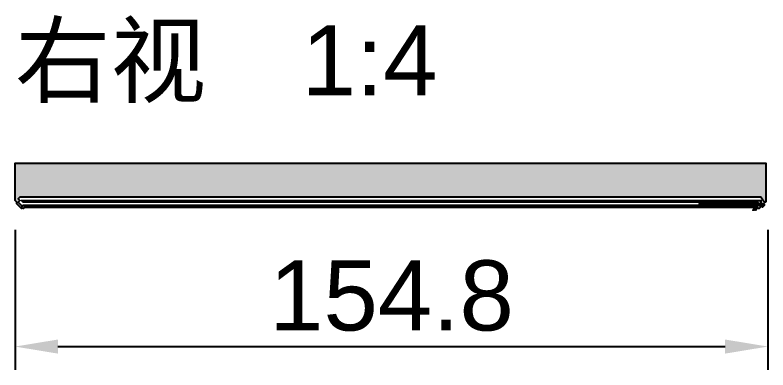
# Model space of a CAD drawing. Header units: millimetres. Extents: x 5 to 252589, y 5 to 415.
# Drawn here: x 132298.5 to 132337.2, y 259.2 to 277.42 of the extents above; entities that cross this region are included whole.
import ezdxf

# ---------------------------------------------------------------- set-up
doc = ezdxf.new("R2010")
doc.units = ezdxf.units.MM
for name, color, linetype, lineweight in [('DIM', 7, 'Continuous', 13), ('HATCH', 8, 'Continuous', 9), ('NOTE', 7, 'Continuous', 18), ('OUTLINE', 7, 'Continuous', 25)]:
    doc.layers.add(name, color=color, linetype=linetype, lineweight=lineweight)
doc.styles.add('CN', font='Arial Unicode.ttf')
doc.dimstyles.new('V4', dxfattribs={"dimtxt": 3.6, "dimasz": 2.2, "dimexe": 1.2, "dimexo": 1, "dimgap": 0.8, "dimtad": 1, "dimlfac": 4, "dimdsep": 46, "dimtxsty": 'CN', "dimcen": 2.5, "dimclrd": 7, "dimclre": 7, "dimclrt": 7, "dimazin": 3, "dimtfac": 1, "dimtmove": 0, "dimatfit": 3})

msp = doc.modelspace()

# ---------------------------------------------------------------- hatches: boundary and pattern name
at = {"layer": 'HATCH', "true_color": 0x58707b}
msp.add_hatch(color=147, dxfattribs=at).paths.add_polyline_path([(132337.08333, 267.81667), (132337, 267.81667), (132336.83333, 268.06667), (132298.75, 268.06667), (132298.66667, 267.98333), (132298.75, 267.9), (132298.66667, 267.81667), (132298.83333, 267.65), (132336.58333, 267.65), (132336.58333, 267.4), (132336.58333, 267.56667), (132336.5, 267.65), (132298.91667, 267.65), (132298.83333, 267.56667), (132298.83333, 267.48333), (132298.58333, 267.73333), (132298.58333, 267.81667), (132298.5, 267.9), (132298.5, 269.81667), (132337.08333, 269.81667)])
at = {"layer": 'HATCH', "true_color": 0x536a74}
msp.add_hatch(color=147, dxfattribs=at).paths.add_polyline_path([(132337, 267.65), (132336.91667, 267.56667), (132337, 267.65), (132336.91667, 267.73333), (132336.75, 267.73333), (132336.66667, 267.81667), (132298.91667, 267.81667), (132298.83333, 267.9), (132336.83333, 267.9), (132336.83333, 267.81667), (132336.91667, 267.73333), (132337, 267.73333)])
at = {"layer": 'HATCH', "true_color": 0x5b747e}
msp.add_hatch(color=147, dxfattribs=at).paths.add_polyline_path([(132336.5, 267.56667), (132336.5, 267.4), (132336.41667, 267.4), (132336.5, 267.48333), (132336.41667, 267.56667), (132299, 267.56667), (132298.91667, 267.48333), (132299, 267.56667)])
at = {"layer": 'HATCH', "true_color": 0x566d77}
msp.add_hatch(color=147, dxfattribs=at).paths.add_polyline_path([(132336.91667, 267.65), (132336.75, 267.48333), (132336.66667, 267.48333), (132336.66667, 267.65), (132336.58333, 267.73333), (132333.66667, 267.73333), (132336.66667, 267.73333), (132336.75, 267.65)])

# ---------------------------------------------------------------- linework, layer by layer
at = {"layer": 'OUTLINE', "color": 139, "true_color": 0x42544a}
for points in [[(132337.08333, 267.81667), (132337, 267.81667), (132336.83333, 268.06667), (132298.75, 268.06667), (132298.66667, 267.98333), (132298.75, 267.9), (132298.66667, 267.81667), (132298.83333, 267.65), (132336.58333, 267.65), (132336.58333, 267.4), (132336.58333, 267.56667), (132336.5, 267.65), (132298.91667, 267.65), (132298.83333, 267.56667), (132298.83333, 267.48333), (132298.58333, 267.73333), (132298.58333, 267.81667), (132298.5, 267.9), (132298.5, 269.81667), (132337.08333, 269.81667)], [(132337, 267.65), (132336.91667, 267.56667), (132337, 267.65), (132336.91667, 267.73333), (132336.75, 267.73333), (132336.66667, 267.81667), (132298.91667, 267.81667), (132298.83333, 267.9), (132336.83333, 267.9), (132336.83333, 267.81667), (132336.91667, 267.73333), (132337, 267.73333)], [(132336.5, 267.56667), (132336.5, 267.4), (132336.41667, 267.4), (132336.5, 267.48333), (132336.41667, 267.56667), (132299, 267.56667), (132298.91667, 267.48333), (132299, 267.56667)], [(132336.91667, 267.65), (132336.75, 267.48333), (132336.66667, 267.48333), (132336.66667, 267.65), (132336.58333, 267.73333), (132333.66667, 267.73333), (132336.66667, 267.73333), (132336.75, 267.65)]]:
    msp.add_lwpolyline(points, close=True, dxfattribs=at)

# ---------------------------------------------------------------- texts
at = {"layer": 'NOTE', "insert": (132298.5, 276.9), "char_height": 3.6, "width": 180, "attachment_point": 1, "style": 'CN'}
msp.add_mtext('右视\u30001:4', dxfattribs=at)

# ---------------------------------------------------------------- dimensions: what is measured, and where the dimension line sits
at = {"layer": 'DIM'}
msp.add_linear_dim(base=(132298.5, 260.4), p1=(132298.5, 267.4), p2=(132337.2, 267.4), dimstyle='V4', dxfattribs=at).render()

doc.saveas('drawing.dxf')
